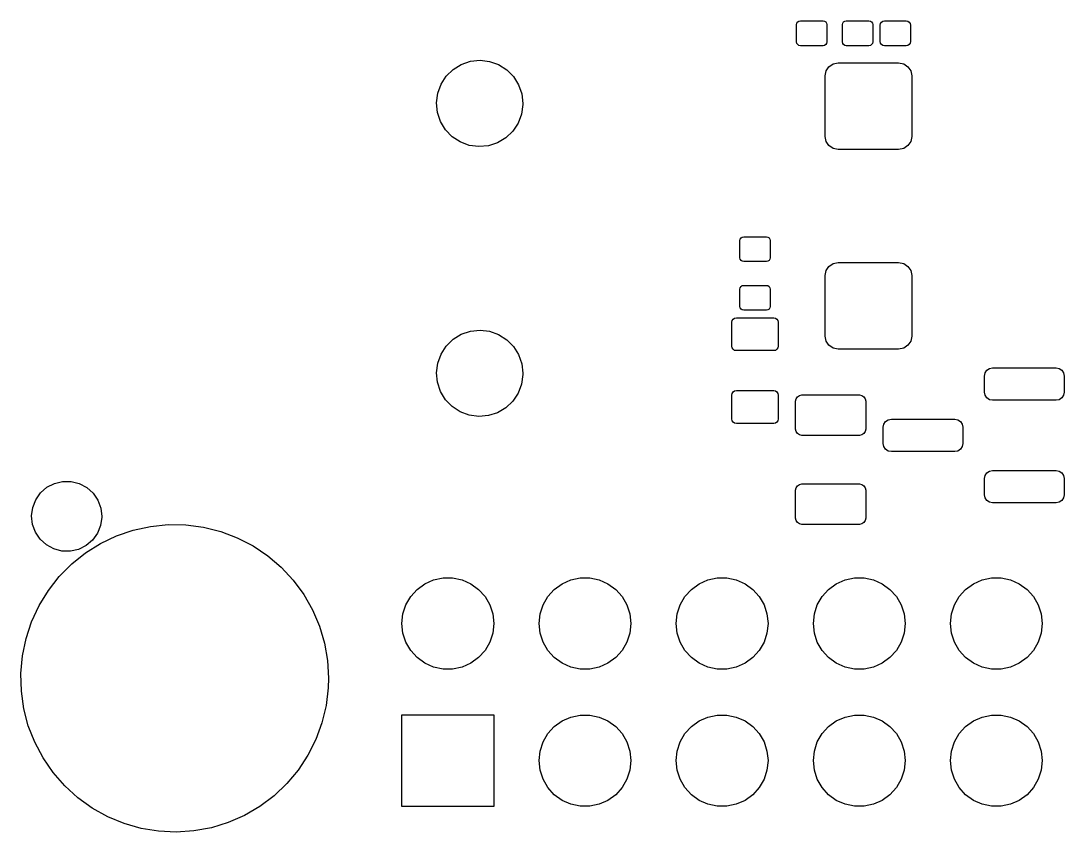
# Model space of a CAD drawing. Extents: x 100.2 to 143.8, y -109.8 to -50.2.
# Drawn here: x 100.15 to 119.47, y -109.85 to -94.82 of the extents above; entities that cross this region are included whole.
import ezdxf

# ---------------------------------------------------------------- set-up
doc = ezdxf.new("R2010")
doc.units = 0
doc.layers.add('BLACK', color=7, linetype='CONTINUOUS')

msp = doc.modelspace()

# ---------------------------------------------------------------- linework, layer by layer
at = {"layer": 'BLACK', "linetype": 'CONTINUOUS'}
for p, q in [((114.52, -94.89), (114.525, -94.8632)), ((114.525, -94.8632), (114.541, -94.8405)), ((114.541, -94.8405), (114.563, -94.8253)), ((114.563, -94.8253), (114.59, -94.82)), ((114.59, -94.82), (115.01, -94.82)), ((115.01, -94.82), (115.037, -94.8253)), ((115.037, -94.8253), (115.059, -94.8405)), ((115.059, -94.8405), (115.075, -94.8632)), ((115.075, -94.8632), (115.08, -94.89)), ((115.37, -94.89), (115.375, -94.8632)), ((115.375, -94.8632), (115.391, -94.8405)), ((115.391, -94.8405), (115.413, -94.8253)), ((115.413, -94.8253), (115.44, -94.82)), ((115.44, -94.82), (115.86, -94.82)), ((115.86, -94.82), (115.887, -94.8253)), ((115.887, -94.8253), (115.909, -94.8405)), ((115.909, -94.8405), (115.925, -94.8632)), ((115.925, -94.8632), (115.93, -94.89)), ((116.07, -94.9), (116.076, -94.8694)), ((116.076, -94.8694), (116.093, -94.8434)), ((116.093, -94.8434), (116.119, -94.8261)), ((116.119, -94.8261), (116.15, -94.82)), ((116.15, -94.82), (116.55, -94.82)), ((116.55, -94.82), (116.581, -94.8261)), ((116.581, -94.8261), (116.607, -94.8434)), ((116.607, -94.8434), (116.624, -94.8694)), ((116.624, -94.8694), (116.63, -94.9)), ((114.52, -95.21), (114.52, -94.89)), ((115.08, -94.89), (115.08, -95.21)), ((115.37, -95.21), (115.37, -94.89)), ((115.93, -94.89), (115.93, -95.21)), ((116.07, -95.2), (116.07, -94.9)), ((116.63, -94.9), (116.63, -95.2)), ((114.525, -95.2368), (114.52, -95.21)), ((114.541, -95.2595), (114.525, -95.2368)), ((114.563, -95.2747), (114.541, -95.2595)), ((115.059, -95.2595), (115.037, -95.2747)), ((115.075, -95.2368), (115.059, -95.2595)), ((115.08, -95.21), (115.075, -95.2368)), ((115.375, -95.2368), (115.37, -95.21)), ((115.391, -95.2595), (115.375, -95.2368)), ((115.413, -95.2747), (115.391, -95.2595)), ((115.909, -95.2595), (115.887, -95.2747)), ((115.925, -95.2368), (115.909, -95.2595)), ((115.93, -95.21), (115.925, -95.2368)), ((116.076, -95.2306), (116.07, -95.2)), ((116.093, -95.2566), (116.076, -95.2306)), ((116.119, -95.2739), (116.093, -95.2566)), ((116.607, -95.2566), (116.581, -95.2739)), ((116.624, -95.2306), (116.607, -95.2566)), ((116.63, -95.2), (116.624, -95.2306)), ((114.59, -95.28), (114.563, -95.2747)), ((115.01, -95.28), (114.59, -95.28)), ((115.037, -95.2747), (115.01, -95.28)), ((115.44, -95.28), (115.413, -95.2747)), ((115.86, -95.28), (115.44, -95.28)), ((115.887, -95.2747), (115.86, -95.28)), ((116.15, -95.28), (116.119, -95.2739)), ((116.55, -95.28), (116.15, -95.28)), ((116.581, -95.2739), (116.55, -95.28)), ((108.157, -95.7196), (108.309, -95.6261)), ((108.309, -95.6261), (108.478, -95.5687)), ((108.478, -95.5687), (108.656, -95.55)), ((108.656, -95.55), (108.833, -95.5711)), ((108.833, -95.5711), (109.001, -95.631)), ((109.001, -95.631), (109.151, -95.7265)), ((115.119, -95.6689), (115.197, -95.6164)), ((115.197, -95.6164), (115.29, -95.598)), ((115.29, -95.598), (116.41, -95.598)), ((116.41, -95.598), (116.503, -95.6164)), ((116.503, -95.6164), (116.581, -95.6689)), ((107.933, -95.9943), (108.03, -95.8444)), ((108.03, -95.8444), (108.157, -95.7196)), ((109.151, -95.7265), (109.277, -95.8531)), ((115.048, -95.84), (115.066, -95.7474)), ((115.048, -96.96), (115.048, -95.84)), ((115.066, -95.7474), (115.119, -95.6689)), ((116.581, -95.6689), (116.634, -95.7474)), ((116.634, -95.7474), (116.652, -95.84)), ((116.652, -95.84), (116.652, -96.96)), ((107.872, -96.1619), (107.933, -95.9943)), ((109.277, -95.8531), (109.371, -96.0043)), ((109.371, -96.0043), (109.43, -96.1728)), ((107.85, -96.3388), (107.872, -96.1619)), ((109.43, -96.1728), (109.45, -96.35)), ((107.867, -96.5163), (107.85, -96.3388)), ((109.45, -96.3723), (109.425, -96.549)), ((109.45, -96.35), (109.45, -96.3723)), ((107.924, -96.6856), (107.867, -96.5163)), ((109.425, -96.549), (109.362, -96.7157)), ((108.016, -96.8381), (107.924, -96.6856)), ((109.362, -96.7157), (109.263, -96.8642)), ((108.14, -96.9664), (108.016, -96.8381)), ((108.289, -97.0641), (108.14, -96.9664)), ((109.134, -96.9872), (108.98, -97.0785)), ((109.263, -96.8642), (109.134, -96.9872)), ((115.066, -97.0526), (115.048, -96.96)), ((116.652, -96.96), (116.634, -97.0526)), ((108.456, -97.1262), (108.289, -97.0641)), ((108.633, -97.1498), (108.456, -97.1262)), ((108.811, -97.1337), (108.633, -97.1498)), ((108.98, -97.0785), (108.811, -97.1337)), ((115.119, -97.1311), (115.066, -97.0526)), ((115.197, -97.1836), (115.119, -97.1311)), ((115.29, -97.202), (115.197, -97.1836)), ((116.503, -97.1836), (116.41, -97.202)), ((116.581, -97.1311), (116.503, -97.1836)), ((116.634, -97.0526), (116.581, -97.1311)), ((116.41, -97.202), (115.29, -97.202)), ((113.47, -98.89), (113.475, -98.8632)), ((113.47, -99.21), (113.47, -98.89)), ((113.475, -98.8632), (113.491, -98.8405)), ((113.491, -98.8405), (113.513, -98.8253)), ((113.513, -98.8253), (113.54, -98.82)), ((113.54, -98.82), (113.96, -98.82)), ((113.96, -98.82), (113.987, -98.8253)), ((113.987, -98.8253), (114.009, -98.8405)), ((114.009, -98.8405), (114.025, -98.8632)), ((114.025, -98.8632), (114.03, -98.89)), ((114.03, -98.89), (114.03, -99.21)), ((113.475, -99.2368), (113.47, -99.21)), ((113.491, -99.2595), (113.475, -99.2368)), ((113.513, -99.2747), (113.491, -99.2595)), ((113.54, -99.28), (113.513, -99.2747)), ((113.96, -99.28), (113.54, -99.28)), ((113.987, -99.2747), (113.96, -99.28)), ((114.009, -99.2595), (113.987, -99.2747)), ((114.025, -99.2368), (114.009, -99.2595)), ((114.03, -99.21), (114.025, -99.2368)), ((115.119, -99.3689), (115.197, -99.3164)), ((115.197, -99.3164), (115.29, -99.298)), ((115.29, -99.298), (116.41, -99.298)), ((116.41, -99.298), (116.503, -99.3164)), ((116.503, -99.3164), (116.581, -99.3689)), ((115.048, -99.54), (115.066, -99.4474)), ((115.066, -99.4474), (115.119, -99.3689)), ((116.581, -99.3689), (116.634, -99.4474)), ((116.634, -99.4474), (116.652, -99.54)), ((115.048, -100.66), (115.048, -99.54)), ((116.652, -99.54), (116.652, -100.66)), ((113.47, -99.79), (113.475, -99.7632)), ((113.47, -100.11), (113.47, -99.79)), ((113.475, -99.7632), (113.491, -99.7405)), ((113.491, -99.7405), (113.513, -99.7253)), ((113.513, -99.7253), (113.54, -99.72)), ((113.54, -99.72), (113.96, -99.72)), ((113.96, -99.72), (113.987, -99.7253)), ((113.987, -99.7253), (114.009, -99.7405)), ((114.009, -99.7405), (114.025, -99.7632)), ((114.025, -99.7632), (114.03, -99.79)), ((114.03, -99.79), (114.03, -100.11)), ((113.475, -100.137), (113.47, -100.11)), ((113.491, -100.159), (113.475, -100.137)), ((113.513, -100.175), (113.491, -100.159)), ((113.54, -100.18), (113.513, -100.175)), ((113.96, -100.18), (113.54, -100.18)), ((113.987, -100.175), (113.96, -100.18)), ((114.009, -100.159), (113.987, -100.175)), ((114.025, -100.137), (114.009, -100.159)), ((114.03, -100.11), (114.025, -100.137)), ((113.32, -100.405), (113.326, -100.372)), ((113.32, -100.845), (113.32, -100.405)), ((113.326, -100.372), (113.345, -100.345)), ((113.345, -100.345), (113.372, -100.326)), ((113.372, -100.326), (113.405, -100.32)), ((113.405, -100.32), (114.095, -100.32)), ((114.095, -100.32), (114.128, -100.326)), ((114.128, -100.326), (114.155, -100.345)), ((114.155, -100.345), (114.174, -100.372)), ((114.174, -100.372), (114.18, -100.405)), ((114.18, -100.405), (114.18, -100.845)), ((108.157, -100.72), (108.309, -100.626)), ((108.309, -100.626), (108.478, -100.569)), ((108.478, -100.569), (108.656, -100.55)), ((108.656, -100.55), (108.833, -100.571)), ((108.833, -100.571), (109.001, -100.631)), ((109.001, -100.631), (109.151, -100.727)), ((115.066, -100.753), (115.048, -100.66)), ((116.652, -100.66), (116.634, -100.753)), ((107.933, -100.994), (108.03, -100.844)), ((108.03, -100.844), (108.157, -100.72)), ((109.151, -100.727), (109.277, -100.853)), ((109.277, -100.853), (109.371, -101.004)), ((113.326, -100.878), (113.32, -100.845)), ((114.18, -100.845), (114.174, -100.878)), ((115.119, -100.831), (115.066, -100.753)), ((115.197, -100.884), (115.119, -100.831)), ((116.581, -100.831), (116.503, -100.884)), ((116.634, -100.753), (116.581, -100.831)), ((107.872, -101.162), (107.933, -100.994)), ((109.371, -101.004), (109.43, -101.173)), ((113.345, -100.905), (113.326, -100.878)), ((113.372, -100.924), (113.345, -100.905)), ((113.405, -100.93), (113.372, -100.924)), ((114.095, -100.93), (113.405, -100.93)), ((114.128, -100.924), (114.095, -100.93)), ((114.155, -100.905), (114.128, -100.924)), ((114.174, -100.878), (114.155, -100.905)), ((115.29, -100.902), (115.197, -100.884)), ((116.41, -100.902), (115.29, -100.902)), ((116.503, -100.884), (116.41, -100.902)), ((107.85, -101.339), (107.872, -101.162)), ((109.43, -101.173), (109.45, -101.35)), ((118.093, -101.261), (118.15, -101.25)), ((118.15, -101.25), (119.325, -101.25)), ((119.325, -101.25), (119.382, -101.261)), ((107.867, -101.516), (107.85, -101.339)), ((109.45, -101.372), (109.425, -101.549)), ((109.45, -101.35), (109.45, -101.372)), ((118, -101.4), (118.011, -101.343)), ((118, -101.7), (118, -101.4)), ((118.011, -101.343), (118.044, -101.294)), ((118.044, -101.294), (118.093, -101.261)), ((119.382, -101.261), (119.431, -101.294)), ((119.431, -101.294), (119.464, -101.343)), ((119.464, -101.343), (119.475, -101.4)), ((119.475, -101.4), (119.475, -101.7)), ((107.924, -101.686), (107.867, -101.516)), ((109.425, -101.549), (109.362, -101.716)), ((108.016, -101.838), (107.924, -101.686)), ((109.362, -101.716), (109.263, -101.864)), ((113.32, -101.755), (113.326, -101.722)), ((113.32, -102.195), (113.32, -101.755)), ((113.326, -101.722), (113.345, -101.695)), ((113.345, -101.695), (113.372, -101.676)), ((113.372, -101.676), (113.405, -101.67)), ((113.405, -101.67), (114.095, -101.67)), ((114.095, -101.67), (114.128, -101.676)), ((114.128, -101.676), (114.155, -101.695)), ((114.155, -101.695), (114.174, -101.722)), ((114.174, -101.722), (114.18, -101.755)), ((114.18, -101.755), (114.18, -102.195)), ((114.5, -101.865), (114.509, -101.821)), ((114.509, -101.821), (114.534, -101.784)), ((114.534, -101.784), (114.571, -101.759)), ((114.571, -101.759), (114.615, -101.75)), ((114.615, -101.75), (115.685, -101.75)), ((115.685, -101.75), (115.729, -101.759)), ((115.729, -101.759), (115.766, -101.784)), ((115.766, -101.784), (115.791, -101.821)), ((115.791, -101.821), (115.8, -101.865)), ((118.011, -101.757), (118, -101.7)), ((118.044, -101.806), (118.011, -101.757)), ((118.093, -101.839), (118.044, -101.806)), ((119.431, -101.806), (119.382, -101.839)), ((119.464, -101.757), (119.431, -101.806)), ((119.475, -101.7), (119.464, -101.757)), ((108.14, -101.966), (108.016, -101.838)), ((108.289, -102.064), (108.14, -101.966)), ((109.134, -101.987), (108.98, -102.079)), ((109.263, -101.864), (109.134, -101.987)), ((114.5, -102.385), (114.5, -101.865)), ((115.8, -101.865), (115.8, -102.385)), ((118.15, -101.85), (118.093, -101.839)), ((119.325, -101.85), (118.15, -101.85)), ((119.382, -101.839), (119.325, -101.85)), ((108.456, -102.126), (108.289, -102.064)), ((108.633, -102.15), (108.456, -102.126)), ((108.811, -102.134), (108.633, -102.15)), ((108.98, -102.079), (108.811, -102.134)), ((113.326, -102.228), (113.32, -102.195)), ((114.18, -102.195), (114.174, -102.228)), ((116.169, -102.244), (116.218, -102.211)), ((116.218, -102.211), (116.275, -102.2)), ((116.275, -102.2), (117.45, -102.2)), ((117.45, -102.2), (117.507, -102.211)), ((117.507, -102.211), (117.556, -102.244)), ((113.345, -102.255), (113.326, -102.228)), ((113.372, -102.274), (113.345, -102.255)), ((113.405, -102.28), (113.372, -102.274)), ((114.095, -102.28), (113.405, -102.28)), ((114.128, -102.274), (114.095, -102.28)), ((114.155, -102.255), (114.128, -102.274)), ((114.174, -102.228), (114.155, -102.255)), ((114.509, -102.429), (114.5, -102.385)), ((115.8, -102.385), (115.791, -102.429)), ((116.125, -102.35), (116.136, -102.293)), ((116.125, -102.65), (116.125, -102.35)), ((116.136, -102.293), (116.169, -102.244)), ((117.556, -102.244), (117.589, -102.293)), ((117.589, -102.293), (117.6, -102.35)), ((117.6, -102.35), (117.6, -102.65)), ((114.534, -102.466), (114.509, -102.429)), ((114.571, -102.491), (114.534, -102.466)), ((114.615, -102.5), (114.571, -102.491)), ((115.685, -102.5), (114.615, -102.5)), ((115.729, -102.491), (115.685, -102.5)), ((115.766, -102.466), (115.729, -102.491)), ((115.791, -102.429), (115.766, -102.466)), ((116.136, -102.707), (116.125, -102.65)), ((116.169, -102.756), (116.136, -102.707)), ((116.218, -102.789), (116.169, -102.756)), ((116.275, -102.8), (116.218, -102.789)), ((117.45, -102.8), (116.275, -102.8)), ((117.507, -102.789), (117.45, -102.8)), ((117.556, -102.756), (117.507, -102.789)), ((117.589, -102.707), (117.556, -102.756)), ((117.6, -102.65), (117.589, -102.707)), ((118.044, -103.194), (118.093, -103.161)), ((118.093, -103.161), (118.15, -103.15)), ((118.15, -103.15), (119.325, -103.15)), ((119.325, -103.15), (119.382, -103.161)), ((119.382, -103.161), (119.431, -103.194)), ((100.773, -103.391), (100.925, -103.354)), ((100.925, -103.354), (101.081, -103.355)), ((101.081, -103.355), (101.233, -103.393)), ((118, -103.3), (118.011, -103.243)), ((118, -103.6), (118, -103.3)), ((118.011, -103.243), (118.044, -103.194)), ((119.431, -103.194), (119.464, -103.243)), ((119.464, -103.243), (119.475, -103.3)), ((119.475, -103.3), (119.475, -103.6)), ((100.427, -103.693), (100.517, -103.565)), ((100.517, -103.565), (100.635, -103.462)), ((100.635, -103.462), (100.773, -103.391)), ((101.233, -103.393), (101.371, -103.466)), ((101.371, -103.466), (101.488, -103.57)), ((101.488, -103.57), (101.576, -103.699)), ((114.5, -103.515), (114.509, -103.471)), ((114.5, -104.035), (114.5, -103.515)), ((114.509, -103.471), (114.534, -103.434)), ((114.534, -103.434), (114.571, -103.409)), ((114.571, -103.409), (114.615, -103.4)), ((114.615, -103.4), (115.685, -103.4)), ((115.685, -103.4), (115.729, -103.409)), ((115.729, -103.409), (115.766, -103.434)), ((115.766, -103.434), (115.791, -103.471)), ((115.791, -103.471), (115.8, -103.515)), ((115.8, -103.515), (115.8, -104.035)), ((100.37, -103.838), (100.427, -103.693)), ((101.576, -103.699), (101.631, -103.845)), ((118.011, -103.657), (118, -103.6)), ((118.044, -103.706), (118.011, -103.657)), ((118.093, -103.739), (118.044, -103.706)), ((118.15, -103.75), (118.093, -103.739)), ((119.325, -103.75), (118.15, -103.75)), ((119.382, -103.739), (119.325, -103.75)), ((119.431, -103.706), (119.382, -103.739)), ((119.464, -103.657), (119.431, -103.706)), ((119.475, -103.6), (119.464, -103.657)), ((100.35, -103.993), (100.37, -103.838)), ((101.631, -103.845), (101.65, -104)), ((100.367, -104.148), (100.35, -103.993)), ((100.421, -104.295), (100.367, -104.148)), ((101.65, -104.014), (101.628, -104.168)), ((101.65, -104), (101.65, -104.014)), ((102.554, -104.185), (102.881, -104.153)), ((102.881, -104.153), (103.209, -104.158)), ((114.509, -104.079), (114.5, -104.035)), ((114.534, -104.116), (114.509, -104.079)), ((114.571, -104.141), (114.534, -104.116)), ((114.615, -104.15), (114.571, -104.141)), ((115.685, -104.15), (114.615, -104.15)), ((115.729, -104.141), (115.685, -104.15)), ((115.766, -104.116), (115.729, -104.141)), ((115.791, -104.079), (115.766, -104.116)), ((115.8, -104.035), (115.791, -104.079)), ((100.508, -104.425), (100.421, -104.295)), ((101.57, -104.313), (101.478, -104.44)), ((101.628, -104.168), (101.57, -104.313)), ((101.923, -104.361), (102.234, -104.255)), ((102.234, -104.255), (102.554, -104.185)), ((103.209, -104.158), (103.534, -104.2)), ((103.534, -104.2), (103.852, -104.28)), ((103.852, -104.28), (104.159, -104.396)), ((100.623, -104.53), (100.508, -104.425)), ((100.761, -104.604), (100.623, -104.53)), ((101.36, -104.541), (101.22, -104.612)), ((101.349, -104.677), (101.627, -104.503)), ((101.478, -104.44), (101.36, -104.541)), ((101.627, -104.503), (101.923, -104.361)), ((104.159, -104.396), (104.451, -104.547)), ((100.912, -104.644), (100.761, -104.604)), ((101.068, -104.646), (100.912, -104.644)), ((101.22, -104.612), (101.068, -104.646)), ((101.093, -104.882), (101.349, -104.677)), ((104.451, -104.547), (104.723, -104.73)), ((104.723, -104.73), (104.973, -104.943)), ((100.862, -105.115), (101.093, -104.882)), ((100.66, -105.373), (100.862, -105.115)), ((104.973, -104.943), (105.196, -105.183)), ((105.196, -105.183), (105.39, -105.448)), ((107.491, -105.353), (107.635, -105.249)), ((107.635, -105.249), (107.797, -105.177)), ((107.797, -105.177), (107.971, -105.14)), ((107.971, -105.14), (108.149, -105.14)), ((108.149, -105.14), (108.323, -105.177)), ((108.323, -105.177), (108.485, -105.249)), ((108.485, -105.249), (108.629, -105.353)), ((110.031, -105.353), (110.175, -105.249)), ((110.175, -105.249), (110.337, -105.177)), ((110.337, -105.177), (110.511, -105.14)), ((110.511, -105.14), (110.689, -105.14)), ((110.689, -105.14), (110.863, -105.177)), ((110.863, -105.177), (111.025, -105.249)), ((111.025, -105.249), (111.169, -105.353)), ((112.571, -105.353), (112.715, -105.249)), ((112.715, -105.249), (112.877, -105.177)), ((112.877, -105.177), (113.051, -105.14)), ((113.051, -105.14), (113.229, -105.14)), ((113.229, -105.14), (113.403, -105.177)), ((113.403, -105.177), (113.565, -105.249)), ((113.565, -105.249), (113.709, -105.353)), ((115.111, -105.353), (115.255, -105.249)), ((115.255, -105.249), (115.417, -105.177)), ((115.417, -105.177), (115.591, -105.14)), ((115.591, -105.14), (115.769, -105.14)), ((115.769, -105.14), (115.943, -105.177)), ((115.943, -105.177), (116.105, -105.249)), ((116.105, -105.249), (116.249, -105.353)), ((117.651, -105.353), (117.795, -105.249)), ((117.795, -105.249), (117.957, -105.177)), ((117.957, -105.177), (118.131, -105.14)), ((118.131, -105.14), (118.309, -105.14)), ((118.309, -105.14), (118.483, -105.177)), ((118.483, -105.177), (118.645, -105.249)), ((118.645, -105.249), (118.789, -105.353)), ((100.488, -105.653), (100.66, -105.373)), ((105.39, -105.448), (105.553, -105.733)), ((107.283, -105.639), (107.372, -105.485)), ((107.372, -105.485), (107.491, -105.353)), ((108.629, -105.353), (108.748, -105.485)), ((108.748, -105.485), (108.837, -105.639)), ((109.823, -105.639), (109.912, -105.485)), ((109.912, -105.485), (110.031, -105.353)), ((111.169, -105.353), (111.288, -105.485)), ((111.288, -105.485), (111.377, -105.639)), ((112.363, -105.639), (112.452, -105.485)), ((112.452, -105.485), (112.571, -105.353)), ((113.709, -105.353), (113.828, -105.485)), ((113.828, -105.485), (113.917, -105.639)), ((114.903, -105.639), (114.992, -105.485)), ((114.992, -105.485), (115.111, -105.353)), ((116.249, -105.353), (116.368, -105.485)), ((116.368, -105.485), (116.457, -105.639)), ((117.443, -105.639), (117.532, -105.485)), ((117.532, -105.485), (117.651, -105.353)), ((118.789, -105.353), (118.908, -105.485)), ((118.908, -105.485), (118.997, -105.639)), ((100.35, -105.951), (100.488, -105.653)), ((107.229, -105.808), (107.283, -105.639)), ((108.837, -105.639), (108.891, -105.808)), ((109.769, -105.808), (109.823, -105.639)), ((111.377, -105.639), (111.431, -105.808)), ((112.309, -105.808), (112.363, -105.639)), ((113.917, -105.639), (113.971, -105.808)), ((114.849, -105.808), (114.903, -105.639)), ((116.457, -105.639), (116.511, -105.808)), ((117.389, -105.808), (117.443, -105.639)), ((118.997, -105.639), (119.051, -105.808)), ((105.553, -105.733), (105.682, -106.035)), ((107.21, -105.985), (107.229, -105.808)), ((108.891, -105.808), (108.91, -105.985)), ((109.75, -105.985), (109.769, -105.808)), ((111.431, -105.808), (111.45, -105.985)), ((112.29, -105.985), (112.309, -105.808)), ((113.971, -105.808), (113.99, -105.985)), ((114.83, -105.985), (114.849, -105.808)), ((116.511, -105.808), (116.53, -105.985)), ((117.37, -105.985), (117.389, -105.808)), ((119.051, -105.808), (119.07, -105.985)), ((100.247, -106.262), (100.35, -105.951)), ((105.682, -106.035), (105.775, -106.349)), ((107.229, -106.162), (107.21, -105.985)), ((108.91, -105.985), (108.891, -106.162)), ((109.769, -106.162), (109.75, -105.985)), ((111.45, -105.985), (111.431, -106.162)), ((112.309, -106.162), (112.29, -105.985)), ((113.99, -105.985), (113.971, -106.162)), ((114.849, -106.162), (114.83, -105.985)), ((116.53, -105.985), (116.511, -106.162)), ((117.389, -106.162), (117.37, -105.985)), ((119.07, -105.985), (119.051, -106.162)), ((100.181, -106.584), (100.247, -106.262)), ((107.283, -106.331), (107.229, -106.162)), ((108.891, -106.162), (108.837, -106.331)), ((109.823, -106.331), (109.769, -106.162)), ((111.431, -106.162), (111.377, -106.331)), ((112.363, -106.331), (112.309, -106.162)), ((113.971, -106.162), (113.917, -106.331)), ((114.903, -106.331), (114.849, -106.162)), ((116.511, -106.162), (116.457, -106.331)), ((117.443, -106.331), (117.389, -106.162)), ((119.051, -106.162), (118.997, -106.331)), ((105.775, -106.349), (105.831, -106.672)), ((107.372, -106.485), (107.283, -106.331)), ((108.837, -106.331), (108.748, -106.485)), ((109.912, -106.485), (109.823, -106.331)), ((111.377, -106.331), (111.288, -106.485)), ((112.452, -106.485), (112.363, -106.331)), ((113.917, -106.331), (113.828, -106.485)), ((114.992, -106.485), (114.903, -106.331)), ((116.457, -106.331), (116.368, -106.485)), ((117.532, -106.485), (117.443, -106.331)), ((118.997, -106.331), (118.908, -106.485)), ((100.151, -106.91), (100.181, -106.584)), ((107.491, -106.617), (107.372, -106.485)), ((107.635, -106.721), (107.491, -106.617)), ((108.629, -106.617), (108.485, -106.721)), ((108.748, -106.485), (108.629, -106.617)), ((110.031, -106.617), (109.912, -106.485)), ((110.175, -106.721), (110.031, -106.617)), ((111.169, -106.617), (111.025, -106.721)), ((111.288, -106.485), (111.169, -106.617)), ((112.571, -106.617), (112.452, -106.485)), ((112.715, -106.721), (112.571, -106.617)), ((113.709, -106.617), (113.565, -106.721)), ((113.828, -106.485), (113.709, -106.617)), ((115.111, -106.617), (114.992, -106.485)), ((115.255, -106.721), (115.111, -106.617)), ((116.249, -106.617), (116.105, -106.721)), ((116.368, -106.485), (116.249, -106.617)), ((117.651, -106.617), (117.532, -106.485)), ((117.795, -106.721), (117.651, -106.617)), ((118.789, -106.617), (118.645, -106.721)), ((118.908, -106.485), (118.789, -106.617)), ((105.831, -106.672), (105.85, -107)), ((107.797, -106.793), (107.635, -106.721)), ((107.971, -106.83), (107.797, -106.793)), ((108.149, -106.83), (107.971, -106.83)), ((108.323, -106.793), (108.149, -106.83)), ((108.485, -106.721), (108.323, -106.793)), ((110.337, -106.793), (110.175, -106.721)), ((110.511, -106.83), (110.337, -106.793)), ((110.689, -106.83), (110.511, -106.83)), ((110.863, -106.793), (110.689, -106.83)), ((111.025, -106.721), (110.863, -106.793)), ((112.877, -106.793), (112.715, -106.721)), ((113.051, -106.83), (112.877, -106.793)), ((113.229, -106.83), (113.051, -106.83)), ((113.403, -106.793), (113.229, -106.83)), ((113.565, -106.721), (113.403, -106.793)), ((115.417, -106.793), (115.255, -106.721)), ((115.591, -106.83), (115.417, -106.793)), ((115.769, -106.83), (115.591, -106.83)), ((115.943, -106.793), (115.769, -106.83)), ((116.105, -106.721), (115.943, -106.793)), ((117.957, -106.793), (117.795, -106.721)), ((118.131, -106.83), (117.957, -106.793)), ((118.309, -106.83), (118.131, -106.83)), ((118.483, -106.793), (118.309, -106.83)), ((118.645, -106.721), (118.483, -106.793)), ((100.16, -107.238), (100.151, -106.91)), ((105.85, -107), (105.844, -107.179)), ((100.206, -107.563), (100.16, -107.238)), ((105.844, -107.179), (105.805, -107.505)), ((100.289, -107.881), (100.206, -107.563)), ((105.805, -107.505), (105.728, -107.824)), ((105.728, -107.824), (105.616, -108.132)), ((107.21, -109.375), (107.21, -107.675)), ((107.21, -107.675), (108.91, -107.675)), ((108.91, -107.675), (108.91, -109.375)), ((110.031, -107.893), (110.175, -107.789)), ((110.175, -107.789), (110.337, -107.717)), ((110.337, -107.717), (110.511, -107.68)), ((110.511, -107.68), (110.689, -107.68)), ((110.689, -107.68), (110.863, -107.717)), ((110.863, -107.717), (111.025, -107.789)), ((111.025, -107.789), (111.169, -107.893)), ((112.571, -107.893), (112.715, -107.789)), ((112.715, -107.789), (112.877, -107.717)), ((112.877, -107.717), (113.051, -107.68)), ((113.051, -107.68), (113.229, -107.68)), ((113.229, -107.68), (113.403, -107.717)), ((113.403, -107.717), (113.565, -107.789)), ((113.565, -107.789), (113.709, -107.893)), ((115.111, -107.893), (115.255, -107.789)), ((115.255, -107.789), (115.417, -107.717)), ((115.417, -107.717), (115.591, -107.68)), ((115.591, -107.68), (115.769, -107.68)), ((115.769, -107.68), (115.943, -107.717)), ((115.943, -107.717), (116.105, -107.789)), ((116.105, -107.789), (116.249, -107.893)), ((117.651, -107.893), (117.795, -107.789)), ((117.795, -107.789), (117.957, -107.717)), ((117.957, -107.717), (118.131, -107.68)), ((118.131, -107.68), (118.309, -107.68)), ((118.309, -107.68), (118.483, -107.717)), ((118.483, -107.717), (118.645, -107.789)), ((118.645, -107.789), (118.789, -107.893)), ((100.409, -108.186), (100.289, -107.881)), ((109.912, -108.025), (110.031, -107.893)), ((111.169, -107.893), (111.288, -108.025)), ((112.452, -108.025), (112.571, -107.893)), ((113.709, -107.893), (113.828, -108.025)), ((114.992, -108.025), (115.111, -107.893)), ((116.249, -107.893), (116.368, -108.025)), ((117.532, -108.025), (117.651, -107.893)), ((118.789, -107.893), (118.908, -108.025)), ((100.562, -108.476), (100.409, -108.186)), ((105.616, -108.132), (105.468, -108.425)), ((109.769, -108.348), (109.823, -108.179)), ((109.823, -108.179), (109.912, -108.025)), ((111.288, -108.025), (111.377, -108.179)), ((111.377, -108.179), (111.431, -108.348)), ((112.309, -108.348), (112.363, -108.179)), ((112.363, -108.179), (112.452, -108.025)), ((113.828, -108.025), (113.917, -108.179)), ((113.917, -108.179), (113.971, -108.348)), ((114.849, -108.348), (114.903, -108.179)), ((114.903, -108.179), (114.992, -108.025)), ((116.368, -108.025), (116.457, -108.179)), ((116.457, -108.179), (116.511, -108.348)), ((117.389, -108.348), (117.443, -108.179)), ((117.443, -108.179), (117.532, -108.025)), ((118.908, -108.025), (118.997, -108.179)), ((118.997, -108.179), (119.051, -108.348)), ((109.75, -108.525), (109.769, -108.348)), ((111.431, -108.348), (111.45, -108.525)), ((112.29, -108.525), (112.309, -108.348)), ((113.971, -108.348), (113.99, -108.525)), ((114.83, -108.525), (114.849, -108.348)), ((116.511, -108.348), (116.53, -108.525)), ((117.37, -108.525), (117.389, -108.348)), ((119.051, -108.348), (119.07, -108.525)), ((100.748, -108.747), (100.562, -108.476)), ((105.468, -108.425), (105.288, -108.699)), ((109.769, -108.702), (109.75, -108.525)), ((111.45, -108.525), (111.431, -108.702)), ((112.309, -108.702), (112.29, -108.525)), ((113.99, -108.525), (113.971, -108.702)), ((114.849, -108.702), (114.83, -108.525)), ((116.53, -108.525), (116.511, -108.702)), ((117.389, -108.702), (117.37, -108.525)), ((119.07, -108.525), (119.051, -108.702)), ((100.964, -108.994), (100.748, -108.747)), ((105.288, -108.699), (105.078, -108.951)), ((109.823, -108.871), (109.769, -108.702)), ((111.431, -108.702), (111.377, -108.871)), ((112.363, -108.871), (112.309, -108.702)), ((113.971, -108.702), (113.917, -108.871)), ((114.903, -108.871), (114.849, -108.702)), ((116.511, -108.702), (116.457, -108.871)), ((117.443, -108.871), (117.389, -108.702)), ((119.051, -108.702), (118.997, -108.871)), ((105.078, -108.951), (104.84, -109.177)), ((109.912, -109.025), (109.823, -108.871)), ((111.377, -108.871), (111.288, -109.025)), ((112.452, -109.025), (112.363, -108.871)), ((113.917, -108.871), (113.828, -109.025)), ((114.992, -109.025), (114.903, -108.871)), ((116.457, -108.871), (116.368, -109.025)), ((117.532, -109.025), (117.443, -108.871)), ((118.997, -108.871), (118.908, -109.025)), ((101.206, -109.215), (100.964, -108.994)), ((104.84, -109.177), (104.577, -109.374)), ((110.031, -109.157), (109.912, -109.025)), ((110.175, -109.261), (110.031, -109.157)), ((111.169, -109.157), (111.025, -109.261)), ((111.288, -109.025), (111.169, -109.157)), ((112.571, -109.157), (112.452, -109.025)), ((112.715, -109.261), (112.571, -109.157)), ((113.709, -109.157), (113.565, -109.261)), ((113.828, -109.025), (113.709, -109.157)), ((115.111, -109.157), (114.992, -109.025)), ((115.255, -109.261), (115.111, -109.157)), ((116.249, -109.157), (116.105, -109.261)), ((116.368, -109.025), (116.249, -109.157)), ((117.651, -109.157), (117.532, -109.025)), ((117.795, -109.261), (117.651, -109.157)), ((118.789, -109.157), (118.645, -109.261)), ((118.908, -109.025), (118.789, -109.157)), ((101.473, -109.406), (101.206, -109.215)), ((110.337, -109.333), (110.175, -109.261)), ((110.511, -109.37), (110.337, -109.333)), ((110.689, -109.37), (110.511, -109.37)), ((110.863, -109.333), (110.689, -109.37)), ((111.025, -109.261), (110.863, -109.333)), ((112.877, -109.333), (112.715, -109.261)), ((113.051, -109.37), (112.877, -109.333)), ((113.229, -109.37), (113.051, -109.37)), ((113.403, -109.333), (113.229, -109.37)), ((113.565, -109.261), (113.403, -109.333)), ((115.417, -109.333), (115.255, -109.261)), ((115.591, -109.37), (115.417, -109.333)), ((115.769, -109.37), (115.591, -109.37)), ((115.943, -109.333), (115.769, -109.37)), ((116.105, -109.261), (115.943, -109.333)), ((117.957, -109.333), (117.795, -109.261)), ((118.131, -109.37), (117.957, -109.333)), ((118.309, -109.37), (118.131, -109.37)), ((118.483, -109.333), (118.309, -109.37)), ((118.645, -109.261), (118.483, -109.333)), ((101.76, -109.566), (101.473, -109.406)), ((102.063, -109.691), (101.76, -109.566)), ((104.294, -109.539), (103.993, -109.671)), ((104.577, -109.374), (104.294, -109.539)), ((108.91, -109.375), (107.21, -109.375)), ((102.378, -109.781), (102.063, -109.691)), ((103.993, -109.671), (103.68, -109.768)), ((102.702, -109.834), (102.378, -109.781)), ((103.03, -109.85), (102.702, -109.834)), ((103.357, -109.828), (103.03, -109.85)), ((103.68, -109.768), (103.357, -109.828))]:
    msp.add_line(p, q, dxfattribs=at)

doc.saveas('drawing.dxf')
